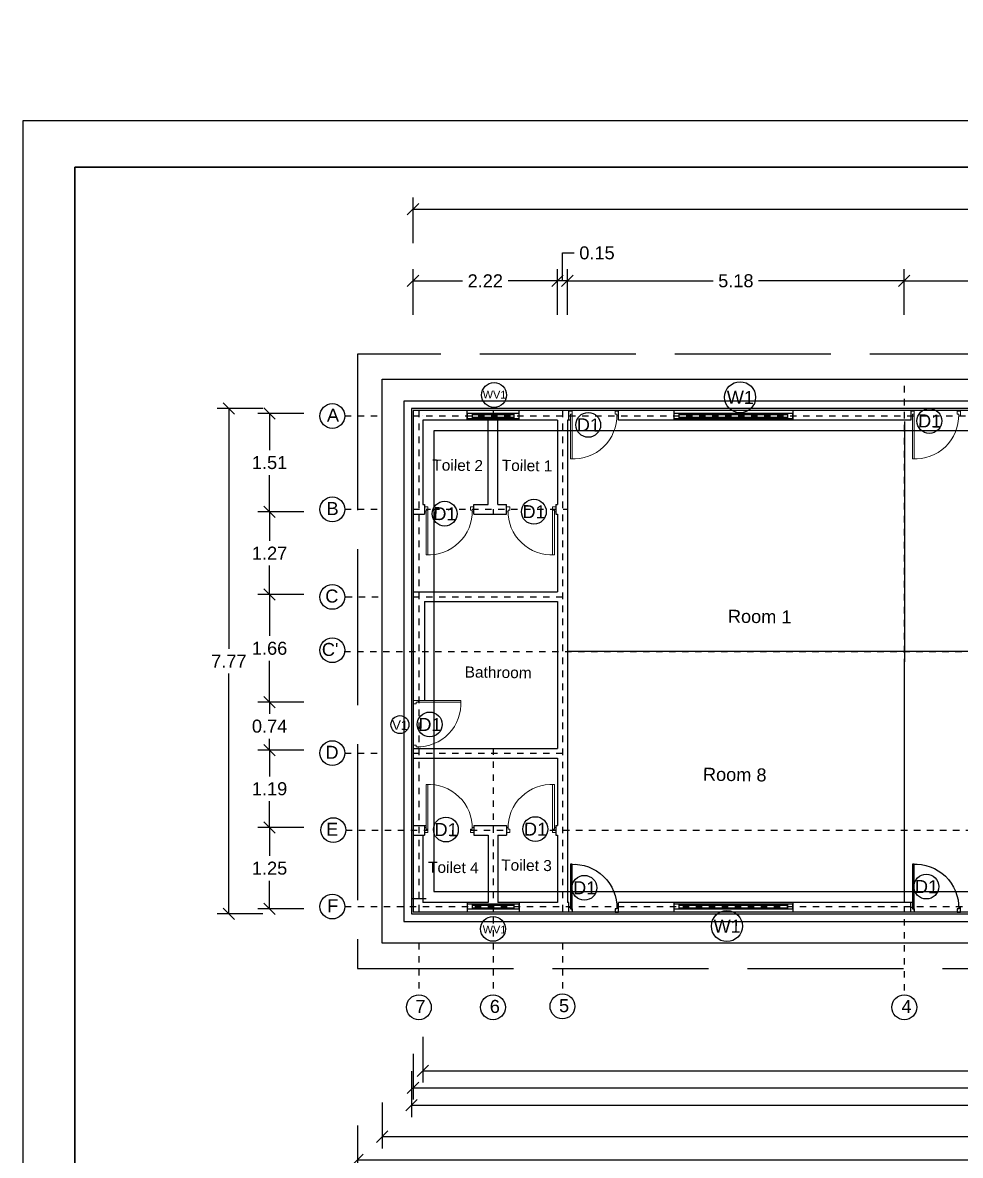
# Model space of a CAD drawing. Header units: metres. Extents: x 428 to 3974, y -4076 to 3914.
# Drawn here: x 1009.43 to 1023.86, y -4062.16 to -4044.74 of the extents above; entities that cross this region are included whole.
import ezdxf

# ---------------------------------------------------------------- set-up
doc = ezdxf.new("R2010")
doc.units = ezdxf.units.M
doc.header["$MEASUREMENT"] = 0
doc.header["$PDMODE"] = 2
doc.linetypes.add('ACAD_ISO02W100', pattern=[15, 12, -3])
doc.linetypes.add('DOT2', pattern=[0.125, 0, -0.125])
for name, color, linetype in [('Dimension', 7, 'Continuous'), ('Frame', 7, 'Continuous'), ('projected_site_clearence', 150, 'Continuous'), ('Truss', 202, 'Continuous'), ('wall', 150, 'Continuous'), ('window', 2, 'Continuous')]:
    doc.layers.add(name, color=color, linetype=linetype)
doc.layers.add('Doors', color=3, linetype='Continuous', lineweight=20)
doc.styles.add('labor camp', font='arial.ttf')
doc.dimstyles.new('1@100', dxfattribs={"dimtxt": 0.2, "dimasz": 0.175, "dimexe": 0.18, "dimexo": 0.0625, "dimgap": 0.09, "dimtad": 0, "dimtih": 1, "dimtoh": 1, "dimzin": 0, "dimdsep": 46, "dimtxsty": 'labor camp', "dimblk": 'OBLIQUE', "dimcen": 0.09, "dimadec": 0, "dimazin": 0, "dimtfac": 1, "dimtofl": 0, "dimtmove": 1, "dimatfit": 3, "dimfxl": 0.525, "dimfxlon": 1, "dimtolj": 1, "dimtzin": 0, "dimarcsym": 0})

# ---------------------------------------------------------------- blocks, each defined once
blk = doc.blocks.new('*U19')
at = {"layer": 'Doors', "color": 202}
for p, q in [((-0.737, -0.076), (-0.737, -0.051)), ((-0.711, -0.051), (-0.737, -0.051)), ((-0.737, -0.051), (-0.737, -0.076)), ((-0.025, -0.051), (-0.051, -0.051)), ((-0.025, -0.076), (-0.025, -0.051)), ((-0.025, -0.076), (-0.025, -0.076))]:
    blk.add_line(p, q, dxfattribs=at)
for points in [[(-0.711, -0.051), (-0.711, 0), (-0.762, 0), (-0.762, -0.076), (-0.737, -0.076)], [(-0.051, -0.051), (-0.051, 0), (0, 0), (0, -0.076), (-0.025, -0.076)], [(-0.051, -0.025), (-0.051, -0.737), (-0.025, -0.737), (-0.025, -0.076)]]:
    blk.add_lwpolyline(points, dxfattribs=at)
blk.add_arc((-0.068, -0.069), 0.669, 178.4805, 273.6311, dxfattribs=at)
blk = doc.blocks.new('_Oblique')
at = {"color": 0, "linetype": 'ByBlock', "lineweight": -2}
blk.add_line((-0.5, -0.5), (0.5, 0.5), dxfattribs=at)
blk = doc.blocks.new('*D21')
at = {"layer": 'Defpoints', "color": 0, "transparency": 16777216}
for p in [(1015.491, -4050.746), (1013.233, -4052.259), (1015.491, -4052.259)]:
    blk.add_point(p, dxfattribs=at)
at = {"layer": 'Dimension', "color": 0, "lineweight": -2, "transparency": 16777216}
for p, q in [((1013.758, -4050.746), (1013.053, -4050.746)), ((1013.233, -4050.746), (1013.233, -4051.31)), ((1013.233, -4052.259), (1013.233, -4051.694)), ((1013.758, -4052.259), (1013.053, -4052.259))]:
    blk.add_line(p, q, dxfattribs=at)
at = {"layer": 'Dimension', "color": 0, "lineweight": -2, "transparency": 16777216, "xscale": 0.175, "yscale": 0.175, "zscale": 0.175}
for p, rotation in [((1013.233, -4050.746), 90), ((1013.233, -4052.259), 270)]:
    blk.add_blockref('_Oblique', p, dxfattribs=dict(at, rotation=rotation))
at = {"layer": 'Dimension', "color": 0, "transparency": 16777216, "insert": (1013.233, -4051.502), "char_height": 0.2, "attachment_point": 5, "style": 'labor camp'}
blk.add_mtext('\\A1;1.51', dxfattribs=at)
blk = doc.blocks.new('*D22')
at = {"layer": 'Defpoints', "color": 0, "transparency": 16777216}
for p in [(1015.491, -4052.259), (1013.233, -4053.529), (1015.491, -4053.529)]:
    blk.add_point(p, dxfattribs=at)
at = {"layer": 'Dimension', "color": 0, "lineweight": -2, "transparency": 16777216}
for p, q in [((1013.758, -4052.259), (1013.053, -4052.259)), ((1013.233, -4052.259), (1013.233, -4052.703)), ((1013.233, -4053.529), (1013.233, -4053.084)), ((1013.758, -4053.529), (1013.053, -4053.529))]:
    blk.add_line(p, q, dxfattribs=at)
at = {"layer": 'Dimension', "color": 0, "lineweight": -2, "transparency": 16777216, "xscale": 0.175, "yscale": 0.175, "zscale": 0.175}
for p, rotation in [((1013.233, -4052.259), 90), ((1013.233, -4053.529), 270)]:
    blk.add_blockref('_Oblique', p, dxfattribs=dict(at, rotation=rotation))
at = {"layer": 'Dimension', "color": 0, "transparency": 16777216, "insert": (1013.233, -4052.894), "char_height": 0.2, "attachment_point": 5, "style": 'labor camp'}
blk.add_mtext('\\A1;1.27', dxfattribs=at)
blk = doc.blocks.new('*D23')
at = {"layer": 'Defpoints', "color": 0, "transparency": 16777216}
for p in [(1015.491, -4053.529), (1013.233, -4055.188), (1015.491, -4055.188)]:
    blk.add_point(p, dxfattribs=at)
at = {"layer": 'Dimension', "color": 0, "lineweight": -2, "transparency": 16777216}
for p, q in [((1013.758, -4053.529), (1013.053, -4053.529)), ((1013.233, -4053.529), (1013.233, -4054.166)), ((1013.233, -4055.188), (1013.233, -4054.55)), ((1013.758, -4055.188), (1013.053, -4055.188))]:
    blk.add_line(p, q, dxfattribs=at)
at = {"layer": 'Dimension', "color": 0, "lineweight": -2, "transparency": 16777216, "xscale": 0.175, "yscale": 0.175, "zscale": 0.175}
for p, rotation in [((1013.233, -4053.529), 90), ((1013.233, -4055.188), 270)]:
    blk.add_blockref('_Oblique', p, dxfattribs=dict(at, rotation=rotation))
at = {"layer": 'Dimension', "color": 0, "transparency": 16777216, "insert": (1013.233, -4054.358), "char_height": 0.2, "attachment_point": 5, "style": 'labor camp'}
blk.add_mtext('\\A1;1.66', dxfattribs=at)
blk = doc.blocks.new('*D24')
at = {"layer": 'Defpoints', "color": 0, "transparency": 16777216}
for p in [(1015.491, -4055.188), (1013.233, -4055.925), (1015.491, -4055.925)]:
    blk.add_point(p, dxfattribs=at)
at = {"layer": 'Dimension', "color": 0, "lineweight": -2, "transparency": 16777216}
for p, q in [((1013.758, -4055.188), (1013.053, -4055.188)), ((1013.233, -4055.188), (1013.233, -4055.364)), ((1013.233, -4055.925), (1013.233, -4055.749)), ((1013.758, -4055.925), (1013.053, -4055.925))]:
    blk.add_line(p, q, dxfattribs=at)
at = {"layer": 'Dimension', "color": 0, "lineweight": -2, "transparency": 16777216, "xscale": 0.175, "yscale": 0.175, "zscale": 0.175}
for p, rotation in [((1013.233, -4055.188), 90), ((1013.233, -4055.925), 270)]:
    blk.add_blockref('_Oblique', p, dxfattribs=dict(at, rotation=rotation))
at = {"layer": 'Dimension', "color": 0, "transparency": 16777216, "insert": (1013.233, -4055.556), "char_height": 0.2, "attachment_point": 5, "style": 'labor camp'}
blk.add_mtext('\\A1;0.74', dxfattribs=at)
blk = doc.blocks.new('*D25')
at = {"layer": 'Defpoints', "color": 0, "transparency": 16777216}
for p in [(1015.491, -4055.925), (1013.233, -4057.114), (1015.491, -4057.114)]:
    blk.add_point(p, dxfattribs=at)
at = {"layer": 'Dimension', "color": 0, "lineweight": -2, "transparency": 16777216}
for p, q in [((1013.758, -4055.925), (1013.053, -4055.925)), ((1013.233, -4055.925), (1013.233, -4056.327)), ((1013.233, -4057.114), (1013.233, -4056.711)), ((1013.758, -4057.114), (1013.053, -4057.114))]:
    blk.add_line(p, q, dxfattribs=at)
at = {"layer": 'Dimension', "color": 0, "lineweight": -2, "transparency": 16777216, "xscale": 0.175, "yscale": 0.175, "zscale": 0.175}
for p, rotation in [((1013.233, -4055.925), 90), ((1013.233, -4057.114), 270)]:
    blk.add_blockref('_Oblique', p, dxfattribs=dict(at, rotation=rotation))
at = {"layer": 'Dimension', "color": 0, "transparency": 16777216, "insert": (1013.233, -4056.519), "char_height": 0.2, "attachment_point": 5, "style": 'labor camp'}
blk.add_mtext('\\A1;1.19', dxfattribs=at)
blk = doc.blocks.new('*D26')
at = {"layer": 'Defpoints', "color": 0, "transparency": 16777216}
for p in [(1015.491, -4057.114), (1013.233, -4058.366), (1015.491, -4058.366)]:
    blk.add_point(p, dxfattribs=at)
at = {"layer": 'Dimension', "color": 0, "lineweight": -2, "transparency": 16777216}
for p, q in [((1013.758, -4057.114), (1013.053, -4057.114)), ((1013.233, -4057.114), (1013.233, -4057.548)), ((1013.233, -4058.366), (1013.233, -4057.932)), ((1013.758, -4058.366), (1013.053, -4058.366))]:
    blk.add_line(p, q, dxfattribs=at)
at = {"layer": 'Dimension', "color": 0, "lineweight": -2, "transparency": 16777216, "xscale": 0.175, "yscale": 0.175, "zscale": 0.175}
for p, rotation in [((1013.233, -4057.114), 90), ((1013.233, -4058.366), 270)]:
    blk.add_blockref('_Oblique', p, dxfattribs=dict(at, rotation=rotation))
at = {"layer": 'Dimension', "color": 0, "transparency": 16777216, "insert": (1013.233, -4057.74), "char_height": 0.2, "attachment_point": 5, "style": 'labor camp'}
blk.add_mtext('\\A1;1.25', dxfattribs=at)
blk = doc.blocks.new('*D27')
at = {"layer": 'Defpoints', "color": 0, "transparency": 16777216}
for p in [(1015.414, -4050.67), (1012.606, -4058.442), (1015.414, -4058.442)]:
    blk.add_point(p, dxfattribs=at)
at = {"layer": 'Dimension', "color": 0, "lineweight": -2, "transparency": 16777216}
for p, q in [((1013.131, -4050.67), (1012.426, -4050.67)), ((1012.606, -4050.67), (1012.606, -4054.366)), ((1012.606, -4058.442), (1012.606, -4054.746)), ((1013.131, -4058.442), (1012.426, -4058.442))]:
    blk.add_line(p, q, dxfattribs=at)
at = {"layer": 'Dimension', "color": 0, "lineweight": -2, "transparency": 16777216, "xscale": 0.175, "yscale": 0.175, "zscale": 0.175}
for p, rotation in [((1012.606, -4050.67), 90), ((1012.606, -4058.442), 270)]:
    blk.add_blockref('_Oblique', p, dxfattribs=dict(at, rotation=rotation))
at = {"layer": 'Dimension', "color": 0, "transparency": 16777216, "insert": (1012.606, -4054.556), "char_height": 0.2, "attachment_point": 5, "style": 'labor camp'}
blk.add_mtext('\\A1;7.77', dxfattribs=at)
blk = doc.blocks.new('*D48')
at = {"layer": 'Defpoints', "color": 0, "transparency": 16777216}
for p in [(1022.996, -4048.706), (1022.996, -4050.657), (1028.254, -4050.701)]:
    blk.add_point(p, dxfattribs=at)
at = {"layer": 'wall', "color": 0, "lineweight": -2, "transparency": 16777216}
for p, q in [((1022.996, -4049.231), (1022.996, -4048.526)), ((1028.254, -4049.231), (1028.254, -4048.526)), ((1022.996, -4048.706), (1025.275, -4048.706)), ((1028.254, -4048.706), (1025.975, -4048.706))]:
    blk.add_line(p, q, dxfattribs=at)
at = {"layer": 'wall', "color": 0, "lineweight": -2, "transparency": 16777216, "xscale": 0.175, "yscale": 0.175, "zscale": 0.175, "rotation": 180}
blk.add_blockref('_Oblique', (1022.996, -4048.706), dxfattribs=at)
at = {"layer": 'wall', "color": 0, "lineweight": -2, "transparency": 16777216, "xscale": 0.175, "yscale": 0.175, "zscale": 0.175}
blk.add_blockref('_Oblique', (1028.254, -4048.706), dxfattribs=at)
at = {"layer": 'wall', "color": 0, "transparency": 16777216, "insert": (1025.625, -4048.706), "char_height": 0.2, "attachment_point": 5, "style": 'labor camp'}
blk.add_mtext('\\A1;5.26', dxfattribs=at)
blk = doc.blocks.new('*D49')
at = {"layer": 'Defpoints', "color": 0, "transparency": 16777216}
for p in [(1017.813, -4048.706), (1022.996, -4050.657), (1017.813, -4050.851)]:
    blk.add_point(p, dxfattribs=at)
at = {"layer": 'wall', "color": 0, "lineweight": -2, "transparency": 16777216}
for p, q in [((1017.813, -4049.231), (1017.813, -4048.526)), ((1022.996, -4049.231), (1022.996, -4048.526)), ((1017.813, -4048.706), (1020.055, -4048.706)), ((1022.996, -4048.706), (1020.755, -4048.706))]:
    blk.add_line(p, q, dxfattribs=at)
at = {"layer": 'wall', "color": 0, "lineweight": -2, "transparency": 16777216, "xscale": 0.175, "yscale": 0.175, "zscale": 0.175, "rotation": 180}
blk.add_blockref('_Oblique', (1017.813, -4048.706), dxfattribs=at)
at = {"layer": 'wall', "color": 0, "lineweight": -2, "transparency": 16777216, "xscale": 0.175, "yscale": 0.175, "zscale": 0.175}
blk.add_blockref('_Oblique', (1022.996, -4048.706), dxfattribs=at)
at = {"layer": 'wall', "color": 0, "transparency": 16777216, "insert": (1020.405, -4048.706), "char_height": 0.2, "attachment_point": 5, "style": 'labor camp'}
blk.add_mtext('\\A1;5.18', dxfattribs=at)
blk = doc.blocks.new('*D50')
at = {"layer": 'Defpoints', "color": 0, "transparency": 16777216}
for p in [(1017.663, -4048.706), (1017.663, -4050.851), (1017.813, -4050.851)]:
    blk.add_point(p, dxfattribs=at)
at = {"layer": 'wall', "color": 0, "lineweight": -2, "transparency": 16777216}
for p, q in [((1017.738, -4048.706), (1017.738, -4048.277)), ((1017.738, -4048.277), (1017.918, -4048.277)), ((1017.663, -4049.231), (1017.663, -4048.526)), ((1017.813, -4049.231), (1017.813, -4048.526)), ((1017.663, -4048.706), (1017.488, -4048.706)), ((1017.813, -4048.706), (1017.663, -4048.706)), ((1017.813, -4048.706), (1017.988, -4048.706))]:
    blk.add_line(p, q, dxfattribs=at)
at = {"layer": 'wall', "color": 0, "lineweight": -2, "transparency": 16777216, "xscale": 0.175, "yscale": 0.175, "zscale": 0.175}
blk.add_blockref('_Oblique', (1017.663, -4048.706), dxfattribs=at)
at = {"layer": 'wall', "color": 0, "lineweight": -2, "transparency": 16777216, "xscale": 0.175, "yscale": 0.175, "zscale": 0.175, "rotation": 180}
blk.add_blockref('_Oblique', (1017.813, -4048.706), dxfattribs=at)
at = {"layer": 'wall', "color": 0, "transparency": 16777216, "insert": (1018.269, -4048.277), "char_height": 0.2, "attachment_point": 5, "style": 'labor camp'}
blk.add_mtext('\\A1;0.15', dxfattribs=at)
blk = doc.blocks.new('*D51')
at = {"layer": 'Defpoints', "color": 0, "transparency": 16777216}
for p in [(1015.439, -4048.706), (1015.439, -4050.701), (1017.663, -4050.851)]:
    blk.add_point(p, dxfattribs=at)
at = {"layer": 'wall', "color": 0, "lineweight": -2, "transparency": 16777216}
for p, q in [((1015.439, -4049.231), (1015.439, -4048.526)), ((1017.663, -4049.231), (1017.663, -4048.526)), ((1015.439, -4048.706), (1016.201, -4048.706)), ((1017.663, -4048.706), (1016.902, -4048.706))]:
    blk.add_line(p, q, dxfattribs=at)
at = {"layer": 'wall', "color": 0, "lineweight": -2, "transparency": 16777216, "xscale": 0.175, "yscale": 0.175, "zscale": 0.175, "rotation": 180}
blk.add_blockref('_Oblique', (1015.439, -4048.706), dxfattribs=at)
at = {"layer": 'wall', "color": 0, "lineweight": -2, "transparency": 16777216, "xscale": 0.175, "yscale": 0.175, "zscale": 0.175}
blk.add_blockref('_Oblique', (1017.663, -4048.706), dxfattribs=at)
at = {"layer": 'wall', "color": 0, "transparency": 16777216, "insert": (1016.551, -4048.706), "char_height": 0.2, "attachment_point": 5, "style": 'labor camp'}
blk.add_mtext('\\A1;2.22', dxfattribs=at)
blk = doc.blocks.new('*D33')
at = {"layer": 'Defpoints', "color": 0, "transparency": 16777216}
for p in [(1015.439, -4047.603), (1015.439, -4050.701), (1039.011, -4050.701)]:
    blk.add_point(p, dxfattribs=at)
at = {"layer": 'wall', "color": 0, "lineweight": -2, "transparency": 16777216}
for p, q in [((1015.439, -4048.128), (1015.439, -4047.423)), ((1039.011, -4048.128), (1039.011, -4047.423)), ((1015.439, -4047.603), (1026.796, -4047.603)), ((1039.011, -4047.603), (1027.655, -4047.603))]:
    blk.add_line(p, q, dxfattribs=at)
at = {"layer": 'wall', "color": 0, "lineweight": -2, "transparency": 16777216, "xscale": 0.175, "yscale": 0.175, "zscale": 0.175, "rotation": 180}
blk.add_blockref('_Oblique', (1015.439, -4047.603), dxfattribs=at)
at = {"layer": 'wall', "color": 0, "lineweight": -2, "transparency": 16777216, "xscale": 0.175, "yscale": 0.175, "zscale": 0.175}
blk.add_blockref('_Oblique', (1039.011, -4047.603), dxfattribs=at)
at = {"layer": 'wall', "color": 0, "transparency": 16777216, "insert": (1027.225, -4047.603), "char_height": 0.2, "attachment_point": 5, "style": 'labor camp'}
blk.add_mtext('\\A1;23.57', dxfattribs=at)
blk = doc.blocks.new('*D54')
at = {"layer": 'Defpoints', "color": 0, "transparency": 16777216}
for p in [(1015.589, 3913.543), (1038.861, -4058.267), (1015.589, -4060.857)]:
    blk.add_point(p, dxfattribs=at)
at = {"layer": 'wall', "color": 0, "lineweight": -2, "transparency": 16777216}
for p, q in [((1015.589, -4060.332), (1015.589, -4061.037)), ((1038.861, -4060.332), (1038.861, -4061.037)), ((1015.589, -4060.857), (1026.796, -4060.857)), ((1038.861, -4060.857), (1027.655, -4060.857))]:
    blk.add_line(p, q, dxfattribs=at)
at = {"layer": 'wall', "color": 0, "lineweight": -2, "transparency": 16777216, "xscale": 0.175, "yscale": 0.175, "zscale": 0.175, "rotation": 180}
blk.add_blockref('_Oblique', (1015.589, -4060.857), dxfattribs=at)
at = {"layer": 'wall', "color": 0, "lineweight": -2, "transparency": 16777216, "xscale": 0.175, "yscale": 0.175, "zscale": 0.175}
blk.add_blockref('_Oblique', (1038.861, -4060.857), dxfattribs=at)
at = {"layer": 'wall', "color": 0, "transparency": 16777216, "insert": (1027.225, -4060.857), "char_height": 0.2, "attachment_point": 5, "style": 'labor camp'}
blk.add_mtext('\\A1;23.27', dxfattribs=at)
blk = doc.blocks.new('*D34')
at = {"layer": 'Defpoints', "color": 0, "transparency": 16777216}
for p in [(1015.414, -4058.442), (1039.051, -4058.442), (1015.414, -4061.386)]:
    blk.add_point(p, dxfattribs=at)
at = {"layer": 'wall', "color": 0, "lineweight": -2, "transparency": 16777216}
for p, q in [((1015.414, -4060.861), (1015.414, -4061.566)), ((1039.051, -4060.861), (1039.051, -4061.566)), ((1015.414, -4061.386), (1026.804, -4061.386)), ((1039.051, -4061.386), (1027.662, -4061.386))]:
    blk.add_line(p, q, dxfattribs=at)
at = {"layer": 'wall', "color": 0, "lineweight": -2, "transparency": 16777216, "xscale": 0.175, "yscale": 0.175, "zscale": 0.175, "rotation": 180}
blk.add_blockref('_Oblique', (1015.414, -4061.386), dxfattribs=at)
at = {"layer": 'wall', "color": 0, "lineweight": -2, "transparency": 16777216, "xscale": 0.175, "yscale": 0.175, "zscale": 0.175}
blk.add_blockref('_Oblique', (1039.051, -4061.386), dxfattribs=at)
at = {"layer": 'wall', "color": 0, "transparency": 16777216, "insert": (1027.233, -4061.386), "char_height": 0.2, "attachment_point": 5, "style": 'labor camp'}
blk.add_mtext('\\A1;23.64', dxfattribs=at)
blk = doc.blocks.new('*D55')
at = {"layer": 'Defpoints', "color": 0, "transparency": 16777216}
for p in [(1014.964, -4058.892), (1039.486, -4058.892), (1014.964, -4061.868)]:
    blk.add_point(p, dxfattribs=at)
at = {"layer": 'wall', "color": 0, "lineweight": -2, "transparency": 16777216}
for p, q in [((1014.964, -4061.343), (1014.964, -4062.048)), ((1039.486, -4061.343), (1039.486, -4062.048)), ((1014.964, -4061.868), (1026.797, -4061.868)), ((1039.486, -4061.868), (1027.653, -4061.868))]:
    blk.add_line(p, q, dxfattribs=at)
at = {"layer": 'wall', "color": 0, "lineweight": -2, "transparency": 16777216, "xscale": 0.175, "yscale": 0.175, "zscale": 0.175, "rotation": 180}
blk.add_blockref('_Oblique', (1014.964, -4061.868), dxfattribs=at)
at = {"layer": 'wall', "color": 0, "lineweight": -2, "transparency": 16777216, "xscale": 0.175, "yscale": 0.175, "zscale": 0.175}
blk.add_blockref('_Oblique', (1039.486, -4061.868), dxfattribs=at)
at = {"layer": 'wall', "color": 0, "transparency": 16777216, "insert": (1027.225, -4061.868), "char_height": 0.2, "attachment_point": 5, "style": 'labor camp'}
blk.add_mtext('\\A1;24.52', dxfattribs=at)
blk = doc.blocks.new('*D56')
at = {"layer": 'Defpoints', "color": 0, "transparency": 16777216}
for p in [(1014.583, -4059.281), (1039.867, -4059.281), (1014.583, -4062.223)]:
    blk.add_point(p, dxfattribs=at)
at = {"layer": 'wall', "color": 0, "lineweight": -2, "transparency": 16777216}
for p, q in [((1014.583, -4061.698), (1014.583, -4062.403)), ((1039.867, -4061.698), (1039.867, -4062.403)), ((1014.583, -4062.223), (1026.796, -4062.223)), ((1039.867, -4062.223), (1027.655, -4062.223))]:
    blk.add_line(p, q, dxfattribs=at)
at = {"layer": 'wall', "color": 0, "lineweight": -2, "transparency": 16777216, "xscale": 0.175, "yscale": 0.175, "zscale": 0.175, "rotation": 180}
blk.add_blockref('_Oblique', (1014.583, -4062.223), dxfattribs=at)
at = {"layer": 'wall', "color": 0, "lineweight": -2, "transparency": 16777216, "xscale": 0.175, "yscale": 0.175, "zscale": 0.175}
blk.add_blockref('_Oblique', (1039.867, -4062.223), dxfattribs=at)
at = {"layer": 'wall', "color": 0, "transparency": 16777216, "insert": (1027.225, -4062.223), "char_height": 0.2, "attachment_point": 5, "style": 'labor camp'}
blk.add_mtext('\\A1;25.28', dxfattribs=at)
blk = doc.blocks.new('*D57')
at = {"layer": 'Defpoints', "color": 0, "transparency": 16777216}
for p in [(1015.439, -4058.417), (1039.011, -4058.417), (1015.439, -4061.117)]:
    blk.add_point(p, dxfattribs=at)
at = {"layer": 'wall', "color": 0, "lineweight": -2, "transparency": 16777216}
for p, q in [((1015.439, -4060.592), (1015.439, -4061.297)), ((1039.011, -4060.592), (1039.011, -4061.297)), ((1015.439, -4061.117), (1026.796, -4061.117)), ((1039.011, -4061.117), (1027.655, -4061.117))]:
    blk.add_line(p, q, dxfattribs=at)
at = {"layer": 'wall', "color": 0, "lineweight": -2, "transparency": 16777216, "xscale": 0.175, "yscale": 0.175, "zscale": 0.175, "rotation": 180}
blk.add_blockref('_Oblique', (1015.439, -4061.117), dxfattribs=at)
at = {"layer": 'wall', "color": 0, "lineweight": -2, "transparency": 16777216, "xscale": 0.175, "yscale": 0.175, "zscale": 0.175}
blk.add_blockref('_Oblique', (1039.011, -4061.117), dxfattribs=at)
at = {"layer": 'wall', "color": 0, "transparency": 16777216, "insert": (1027.225, -4061.117), "char_height": 0.2, "attachment_point": 5, "style": 'labor camp'}
blk.add_mtext('\\A1;23.57', dxfattribs=at)

msp = doc.modelspace()

# ---------------------------------------------------------------- linework, layer by layer
at = {"layer": 'Defpoints', "color": 3}
msp.add_lwpolyline([(1051.435, -4075.944), (1051.435, -4046.244), (1009.435, -4046.244), (1009.435, -4075.944)], close=True, dxfattribs=at)
at = {"layer": 'Defpoints', "color": 1}
msp.add_lwpolyline([(1015.299, -4058.557), (1039.166, -4058.557), (1039.166, -4050.555), (1015.299, -4050.555)], close=True, dxfattribs=at)
at = {"layer": 'Defpoints', "color": 0}
msp.add_lwpolyline([(1015.759, -4058.097), (1038.706, -4058.097), (1038.706, -4051.015), (1015.759, -4051.015)], close=True, dxfattribs=at)
at = {"layer": 'Dimension'}
for p, q in [((1016.27, -4058.29), (1016.27, -4058.366)), ((1017.07, -4058.29), (1017.07, -4058.366))]:
    msp.add_line(p, q, dxfattribs=at)
for centre, radius in [((1016.686, -4050.462), 0.191), ((1020.47, -4050.497), 0.239), ((1023.382, -4050.861), 0.191), ((1018.134, -4050.921), 0.191), ((1015.926, -4052.287), 0.191), ((1017.298, -4052.257), 0.191), ((1015.238, -4055.531), 0.138), ((1015.696, -4055.529), 0.191), ((1015.945, -4057.145), 0.191), ((1017.32, -4057.138), 0.191), ((1018.076, -4058.041), 0.191), ((1023.335, -4058.022), 0.191), ((1016.67, -4058.672), 0.191), ((1020.268, -4058.63), 0.239)]:
    msp.add_circle(centre, radius, dxfattribs=at)
at = {"layer": 'Dimension', "color": 8}
for centre in [(1014.198, -4050.785), (1014.198, -4052.221), (1014.198, -4053.567), (1014.198, -4054.387), (1014.198, -4055.97), (1014.213, -4057.154), (1014.198, -4058.329), (1015.529, -4059.878), (1016.67, -4059.878), (1017.738, -4059.865), (1022.996, -4059.878)]:
    msp.add_circle(centre, 0.191, dxfattribs=at)
at = {"layer": 'Doors', "color": 202}
msp.add_line((1015.49, -4055.187), (1015.49, -4055.213), dxfattribs=at)
for points in [[(1015.49, -4055.213), (1015.439, -4055.213), (1015.439, -4055.162), (1015.516, -4055.162), (1015.516, -4055.187)], [(1015.49, -4055.187), (1016.176, -4055.187), (1016.176, -4055.162), (1015.516, -4055.162)]]:
    msp.add_lwpolyline(points, dxfattribs=at)
msp.add_lwpolyline([(1016.176, -4055.162, -0.440795), (1015.49, -4055.873), (1015.49, -4055.848), (1015.439, -4055.848), (1015.439, -4055.898), (1015.516, -4055.898), (1015.516, -4055.873)], format="xyb", dxfattribs=at)
at = {"layer": 'Frame', "color": 6, "linetype": 'Continuous', "lineweight": 35}
for p, q in [((1050.696, -4046.956), (1010.235, -4046.956)), ((1010.235, -4046.956), (1010.235, -4075.256))]:
    msp.add_line(p, q, dxfattribs=at)
at = {"layer": 'projected_site_clearence', "linetype": 'ACAD_ISO02W100', "ltscale": 0.2}
for p, q in [((1039.867, -4049.832), (1014.583, -4049.832)), ((1014.583, -4049.832), (1014.583, -4059.281)), ((1014.583, -4059.281), (1039.867, -4059.281))]:
    msp.add_line(p, q, dxfattribs=at)
at = {"layer": 'Truss', "color": 8, "linetype": 'DOT2', "ltscale": 0.1}
for p, q in [((1022.996, -4050.321), (1022.996, -4059.687)), ((1015.529, -4050.701), (1015.529, -4058.417)), ((1016.67, -4050.701), (1016.67, -4050.851)), ((1017.738, -4050.701), (1017.738, -4058.417)), ((1014.389, -4050.784), (1014.964, -4050.784)), ((1015.439, -4050.784), (1039.247, -4050.784)), ((1014.389, -4052.22), (1014.964, -4052.22)), ((1015.439, -4052.22), (1015.71, -4052.22)), ((1015.747, -4052.22), (1017.813, -4052.22)), ((1016.67, -4052.22), (1016.67, -4052.295)), ((1014.404, -4053.567), (1014.964, -4053.567)), ((1015.439, -4053.567), (1017.813, -4053.567)), ((1014.379, -4054.408), (1039.435, -4054.408)), ((1016.67, -4055.898), (1016.67, -4058.417)), ((1014.389, -4055.969), (1014.964, -4055.969)), ((1015.439, -4055.969), (1017.813, -4055.969)), ((1014.404, -4057.153), (1015.665, -4057.153)), ((1016.326, -4057.153), (1016.927, -4057.153)), ((1017.544, -4057.153), (1039.417, -4057.153)), ((1014.389, -4058.328), (1039.417, -4058.328)), ((1016.67, -4058.492), (1016.67, -4059.687)), ((1015.529, -4058.892), (1015.529, -4059.687)), ((1017.738, -4058.892), (1017.738, -4059.674))]:
    msp.add_line(p, q, dxfattribs=at)
at = {"layer": 'wall', "color": 0}
for p, q in [((1016.272, -4050.851), (1016.272, -4050.701)), ((1017.072, -4050.851), (1017.072, -4050.701)), ((1017.838, -4050.851), (1017.838, -4050.701)), ((1018.6, -4050.851), (1018.6, -4050.701)), ((1019.453, -4050.701), (1019.453, -4050.851)), ((1021.282, -4050.701), (1021.282, -4050.851)), ((1023.096, -4050.701), (1023.096, -4050.851)), ((1016.594, -4052.145), (1016.594, -4050.851)), ((1016.744, -4052.145), (1016.744, -4050.851)), ((1015.614, -4052.145), (1015.614, -4052.295)), ((1016.376, -4052.295), (1016.376, -4052.145)), ((1016.876, -4052.295), (1016.876, -4052.145)), ((1017.638, -4052.145), (1017.638, -4052.295)), ((1015.614, -4053.64), (1015.614, -4055.162)), ((1038.861, -4054.408), (1017.813, -4054.408)), ((1015.614, -4055.187), (1015.614, -4055.188)), ((1015.614, -4057.082), (1015.614, -4057.232)), ((1016.376, -4057.082), (1016.376, -4057.232)), ((1016.876, -4057.082), (1016.876, -4057.232)), ((1017.638, -4057.082), (1017.638, -4057.232)), ((1015.644, -4058.212), (1015.414, -4058.212)), ((1016.594, -4058.267), (1015.589, -4058.267)), ((1016.272, -4058.267), (1016.272, -4058.417)), ((1017.663, -4058.267), (1016.744, -4058.267)), ((1017.072, -4058.267), (1017.072, -4058.417)), ((1017.838, -4058.267), (1017.813, -4058.267)), ((1017.838, -4058.417), (1017.838, -4058.267)), ((1018.6, -4058.417), (1018.6, -4058.267)), ((1023.122, -4058.267), (1018.6, -4058.267)), ((1019.453, -4058.267), (1019.453, -4058.417)), ((1021.282, -4058.267), (1021.282, -4058.417)), ((1023.096, -4058.417), (1023.096, -4058.267))]:
    msp.add_line(p, q, dxfattribs=at)
for points in [[(1039.486, -4050.22), (1039.486, -4058.892), (1014.964, -4058.892), (1014.964, -4050.22)], [(1015.414, -4058.442), (1039.051, -4058.442), (1039.051, -4050.67), (1015.414, -4050.67)]]:
    msp.add_lwpolyline(points, close=True, dxfattribs=at)
at = {"layer": 'wall', "color": 1}
msp.add_lwpolyline([(1015.299, -4058.557), (1039.166, -4058.557), (1039.166, -4050.555), (1015.299, -4050.555)], close=True, dxfattribs=at)
msp.add_lwpolyline([(1015.299, -4058.557), (1039.166, -4058.557), (1039.166, -4050.555), (1015.299, -4050.555)], close=True, dxfattribs=at)
at = {"layer": 'wall'}
msp.add_lwpolyline([(1023.001, -4050.87), (1022.996, -4058.267)], dxfattribs=at)
at = {"layer": 'window', "color": 0}
for p, q in [((1039.011, -4050.701), (1015.439, -4050.701)), ((1015.439, -4050.701), (1015.439, -4058.417)), ((1015.589, -4050.784), (1015.589, -4050.784)), ((1016.594, -4050.851), (1015.589, -4050.851)), ((1017.663, -4050.851), (1015.589, -4050.851)), ((1015.589, -4050.851), (1015.589, -4052.145)), ((1017.663, -4050.851), (1016.744, -4050.851)), ((1017.663, -4050.851), (1017.663, -4052.145)), ((1017.838, -4050.851), (1017.813, -4050.851)), ((1017.864, -4050.851), (1017.813, -4050.851)), ((1017.813, -4050.851), (1017.813, -4058.267)), ((1023.096, -4050.851), (1018.6, -4050.851)), ((1023.096, -4050.851), (1018.6, -4050.851)), ((1015.529, -4052.145), (1015.532, -4052.145)), ((1015.589, -4052.145), (1015.614, -4052.145)), ((1016.376, -4052.145), (1016.594, -4052.145)), ((1016.744, -4052.145), (1016.876, -4052.145)), ((1017.638, -4052.145), (1017.663, -4052.145)), ((1015.439, -4052.295), (1015.614, -4052.295)), ((1016.376, -4052.295), (1016.876, -4052.295)), ((1017.638, -4052.295), (1017.663, -4052.295)), ((1017.663, -4052.295), (1017.663, -4053.49)), ((1015.439, -4053.49), (1017.663, -4053.49)), ((1015.614, -4053.64), (1017.663, -4053.64)), ((1017.663, -4053.64), (1017.663, -4055.898)), ((1015.439, -4055.898), (1017.663, -4055.898)), ((1015.439, -4056.048), (1016.744, -4056.048)), ((1016.744, -4056.048), (1017.663, -4056.048)), ((1017.663, -4056.048), (1017.663, -4057.082)), ((1015.439, -4057.082), (1015.64, -4057.082)), ((1016.376, -4057.082), (1016.594, -4057.082)), ((1016.594, -4057.082), (1016.876, -4057.082)), ((1017.638, -4057.082), (1017.663, -4057.082)), ((1015.439, -4057.232), (1015.614, -4057.232)), ((1015.589, -4057.232), (1015.589, -4058.267)), ((1016.376, -4057.232), (1016.594, -4057.232)), ((1016.594, -4057.232), (1016.594, -4058.267)), ((1016.744, -4057.232), (1016.744, -4058.267)), ((1016.744, -4057.232), (1016.876, -4057.232)), ((1017.638, -4057.232), (1017.663, -4057.232)), ((1017.663, -4057.232), (1017.663, -4058.267)), ((1016.594, -4058.267), (1015.614, -4058.267)), ((1017.663, -4058.267), (1016.744, -4058.267)), ((1017.838, -4058.267), (1017.813, -4058.267)), ((1023.096, -4058.267), (1018.6, -4058.267)), ((1039.011, -4058.417), (1015.439, -4058.417))]:
    msp.add_line(p, q, dxfattribs=at)
at = {"layer": 'window', "color": 202}
for p, q in [((1016.348, -4050.746), (1016.348, -4050.822)), ((1016.348, -4050.763), (1016.995, -4050.763)), ((1016.348, -4050.805), (1016.995, -4050.805)), ((1016.995, -4050.822), (1016.995, -4050.746)), ((1019.453, -4050.746), (1019.453, -4050.822)), ((1021.282, -4050.746), (1019.453, -4050.746)), ((1019.453, -4050.822), (1021.282, -4050.822)), ((1019.529, -4050.746), (1019.529, -4050.822)), ((1019.529, -4050.763), (1021.206, -4050.763)), ((1019.529, -4050.805), (1021.206, -4050.805)), ((1021.206, -4050.822), (1021.206, -4050.746)), ((1021.282, -4050.822), (1021.282, -4050.746)), ((1016.347, -4058.29), (1016.347, -4058.366)), ((1016.347, -4058.307), (1016.994, -4058.307)), ((1016.347, -4058.349), (1016.994, -4058.349)), ((1016.994, -4058.366), (1016.994, -4058.29)), ((1019.453, -4058.29), (1019.453, -4058.366)), ((1021.282, -4058.29), (1019.453, -4058.29)), ((1019.453, -4058.366), (1021.282, -4058.366)), ((1019.529, -4058.29), (1019.529, -4058.366)), ((1019.529, -4058.307), (1021.206, -4058.307)), ((1019.529, -4058.349), (1021.206, -4058.349)), ((1021.206, -4058.366), (1021.206, -4058.29)), ((1021.282, -4058.366), (1021.282, -4058.29))]:
    msp.add_line(p, q, dxfattribs=at)
at = {"layer": 'window', "color": 0}
msp.add_lwpolyline([(1015.532, -4050.784), (1015.532, -4050.784)], dxfattribs=at)
at = {"layer": 'window', "color": 202}
for points in [[(1017.072, -4050.746), (1016.272, -4050.746), (1016.272, -4050.822), (1017.072, -4050.822)], [(1017.07, -4058.29), (1016.27, -4058.29), (1016.27, -4058.366), (1017.07, -4058.366)]]:
    msp.add_lwpolyline(points, close=True, dxfattribs=at)
for points in [[(1017.889, -4058.389), (1017.889, -4057.678), (1017.864, -4057.678), (1017.864, -4058.339), (1017.864, -4058.364), (1017.889, -4058.364), (1017.889, -4058.415), (1017.838, -4058.415), (1017.838, -4058.339), (1017.864, -4058.339), (1017.851, -4058.339)], [(1023.147, -4058.389), (1023.147, -4057.678), (1023.122, -4057.678), (1023.122, -4058.339), (1023.122, -4058.364), (1023.147, -4058.364), (1023.147, -4058.415), (1023.096, -4058.415), (1023.096, -4058.339), (1023.122, -4058.339)]]:
    msp.add_lwpolyline(points, dxfattribs=at)
for points in [[(1017.864, -4057.68, -0.440795), (1018.575, -4058.365), (1018.55, -4058.365), (1018.55, -4058.416), (1018.6, -4058.416), (1018.6, -4058.34), (1018.575, -4058.34)], [(1023.122, -4057.678, -0.440795), (1023.833, -4058.364), (1023.807, -4058.364), (1023.807, -4058.414), (1023.858, -4058.414), (1023.858, -4058.338), (1023.833, -4058.338)]]:
    msp.add_lwpolyline(points, format="xyb", dxfattribs=at)

# ---------------------------------------------------------------- block references
at = {"layer": 'Dimension', "color": 4, "xscale": -1}
for p in [(1017.838, -4050.708), (1023.096, -4050.708), (1015.614, -4052.182)]:
    msp.add_blockref('*U19', p, dxfattribs=at)
at = {"layer": 'Dimension', "color": 4}
msp.add_blockref('*U19', (1017.638, -4052.182), dxfattribs=at)
at = {"layer": 'Dimension', "color": 4, "rotation": 180}
msp.add_blockref('*U19', (1015.614, -4057.19), dxfattribs=at)
at = {"layer": 'Dimension', "color": 4, "xscale": -1, "rotation": 180}
msp.add_blockref('*U19', (1017.638, -4057.19), dxfattribs=at)

# ---------------------------------------------------------------- texts
at = {"layer": 'Dimension', "style": 'labor camp'}
for s, p in [('A', (1014.115, -4050.872)), ('B', (1014.109, -4052.308)), ('C', (1014.089, -4053.654)), ("C'", (1014.037, -4054.475)), ('D', (1014.092, -4056.057)), ('E', (1014.103, -4057.241)), ('F', (1014.12, -4058.416)), ('7', (1015.475, -4059.965)), ('6', (1016.62, -4059.965)), ('5', (1017.685, -4059.953)), ('4', (1022.953, -4059.965))]:
    msp.add_text(s, height=0.2, dxfattribs=at).set_placement(p)
at = {"layer": 'Dimension', "attachment_point": 5, "rotation": 359.2971, "style": 'labor camp'}
for s, insert, char_height, width in [('\\A1;WV1', (1016.693, -4050.456), 0.12, 0.18472), ('\\A1;W1', (1020.474, -4050.497), 0.2, 0.30787), ('\\A1;D1', (1018.137, -4050.922), 0.2, 0.30787), ('\\A1;D1', (1023.386, -4050.861), 0.2, 0.30787), ('\\A1;D1', (1015.93, -4052.288), 0.2, 0.30787), ('\\A1;D1', (1017.301, -4052.257), 0.2, 0.30787), ('\\A1;V1', (1015.241, -4055.539), 0.144, 0.22166), ('\\A1;D1', (1015.7, -4055.53), 0.2, 0.30787), ('\\A1;D1', (1015.948, -4057.146), 0.2, 0.30787), ('\\A1;D1', (1017.324, -4057.139), 0.2, 0.30787), ('\\A1;D1', (1018.08, -4058.041), 0.2, 0.30787), ('\\A1;D1', (1023.338, -4058.023), 0.2, 0.30787), ('\\A1;W1', (1020.271, -4058.631), 0.2, 0.30787), ('\\A1;WV1', (1016.693, -4058.682), 0.12, 0.18472)]:
    msp.add_mtext(s, dxfattribs=dict(at, insert=insert, char_height=char_height, width=width))
for s, insert, char_height in [('\\A1;Toilet 2', (1016.126, -4051.544), 0.17), ('\\A1;Toilet 1', (1017.194, -4051.549), 0.17), ('\\A1;Room 1', (1020.772, -4053.871), 0.2), ('\\A1;Bathroom', (1016.749, -4054.729), 0.17), ('\\A1;Room 8', (1020.388, -4056.301), 0.2), ('\\A1;Toilet 4', (1016.06, -4057.729), 0.17), ('\\A1;Toilet 3', (1017.185, -4057.696), 0.17)]:
    msp.add_mtext(s, dxfattribs=dict(at, insert=insert, char_height=char_height))

# ---------------------------------------------------------------- dimensions: what is measured, and where the dimension line sits
at = {"layer": 'Dimension'}
for base, p1, p2, picture, middle in [((1012.606, -4058.442), (1015.414, -4050.67), (1015.414, -4058.442), '*D27', (1012.606, -4054.556)), ((1013.233, -4052.259), (1015.491, -4050.746), (1015.491, -4052.259), '*D21', (1013.233, -4051.502)), ((1013.233, -4053.529), (1015.491, -4052.259), (1015.491, -4053.529), '*D22', (1013.233, -4052.894)), ((1013.233, -4055.188), (1015.491, -4053.529), (1015.491, -4055.188), '*D23', (1013.233, -4054.358)), ((1013.233, -4055.925), (1015.491, -4055.188), (1015.491, -4055.925), '*D24', (1013.233, -4055.556)), ((1013.233, -4057.114), (1015.491, -4055.925), (1015.491, -4057.114), '*D25', (1013.233, -4056.519)), ((1013.233, -4058.366), (1015.491, -4057.114), (1015.491, -4058.366), '*D26', (1013.233, -4057.74))]:
    dim = msp.add_linear_dim(base=base, p1=p1, p2=p2, angle=90, dimstyle='1@100', dxfattribs=at)
    dim.commit()
    dim.dimension.update_dxf_attribs({"geometry": picture, "text_midpoint": middle})
at = {"layer": 'wall', "color": 0}
for base, p1, p2, picture, middle in [((1015.589, -4060.857), (1038.861, -4058.267), (1015.589, 3913.543), '*D54', (1027.225, -4060.857)), ((1015.439, -4047.603), (1039.011, -4050.701), (1015.439, -4050.701), '*D33', (1027.225, -4047.603)), ((1017.663, -4048.706), (1017.813, -4050.851), (1017.663, -4050.851), '*D50', (1018.008, -4048.277)), ((1015.439, -4048.706), (1017.663, -4050.851), (1015.439, -4050.701), '*D51', (1016.551, -4048.706)), ((1017.813, -4048.706), (1022.996, -4050.657), (1017.813, -4050.851), '*D49', (1020.405, -4048.706)), ((1022.996, -4048.706), (1028.254, -4050.701), (1022.996, -4050.657), '*D48', (1025.625, -4048.706)), ((1015.414, -4061.386), (1039.051, -4058.442), (1015.414, -4058.442), '*D34', (1027.233, -4061.386)), ((1015.439, -4061.117), (1039.011, -4058.417), (1015.439, -4058.417), '*D57', (1027.225, -4061.117)), ((1014.964, -4061.868), (1039.486, -4058.892), (1014.964, -4058.892), '*D55', (1027.225, -4061.868)), ((1014.583, -4062.223), (1039.867, -4059.281), (1014.583, -4059.281), '*D56', (1027.225, -4062.223))]:
    dim = msp.add_linear_dim(base=base, p1=p1, p2=p2, angle=180, dimstyle='1@100', dxfattribs=at)
    dim.commit()
    dim.dimension.update_dxf_attribs({"geometry": picture, "text_midpoint": middle})

doc.saveas('drawing.dxf')
